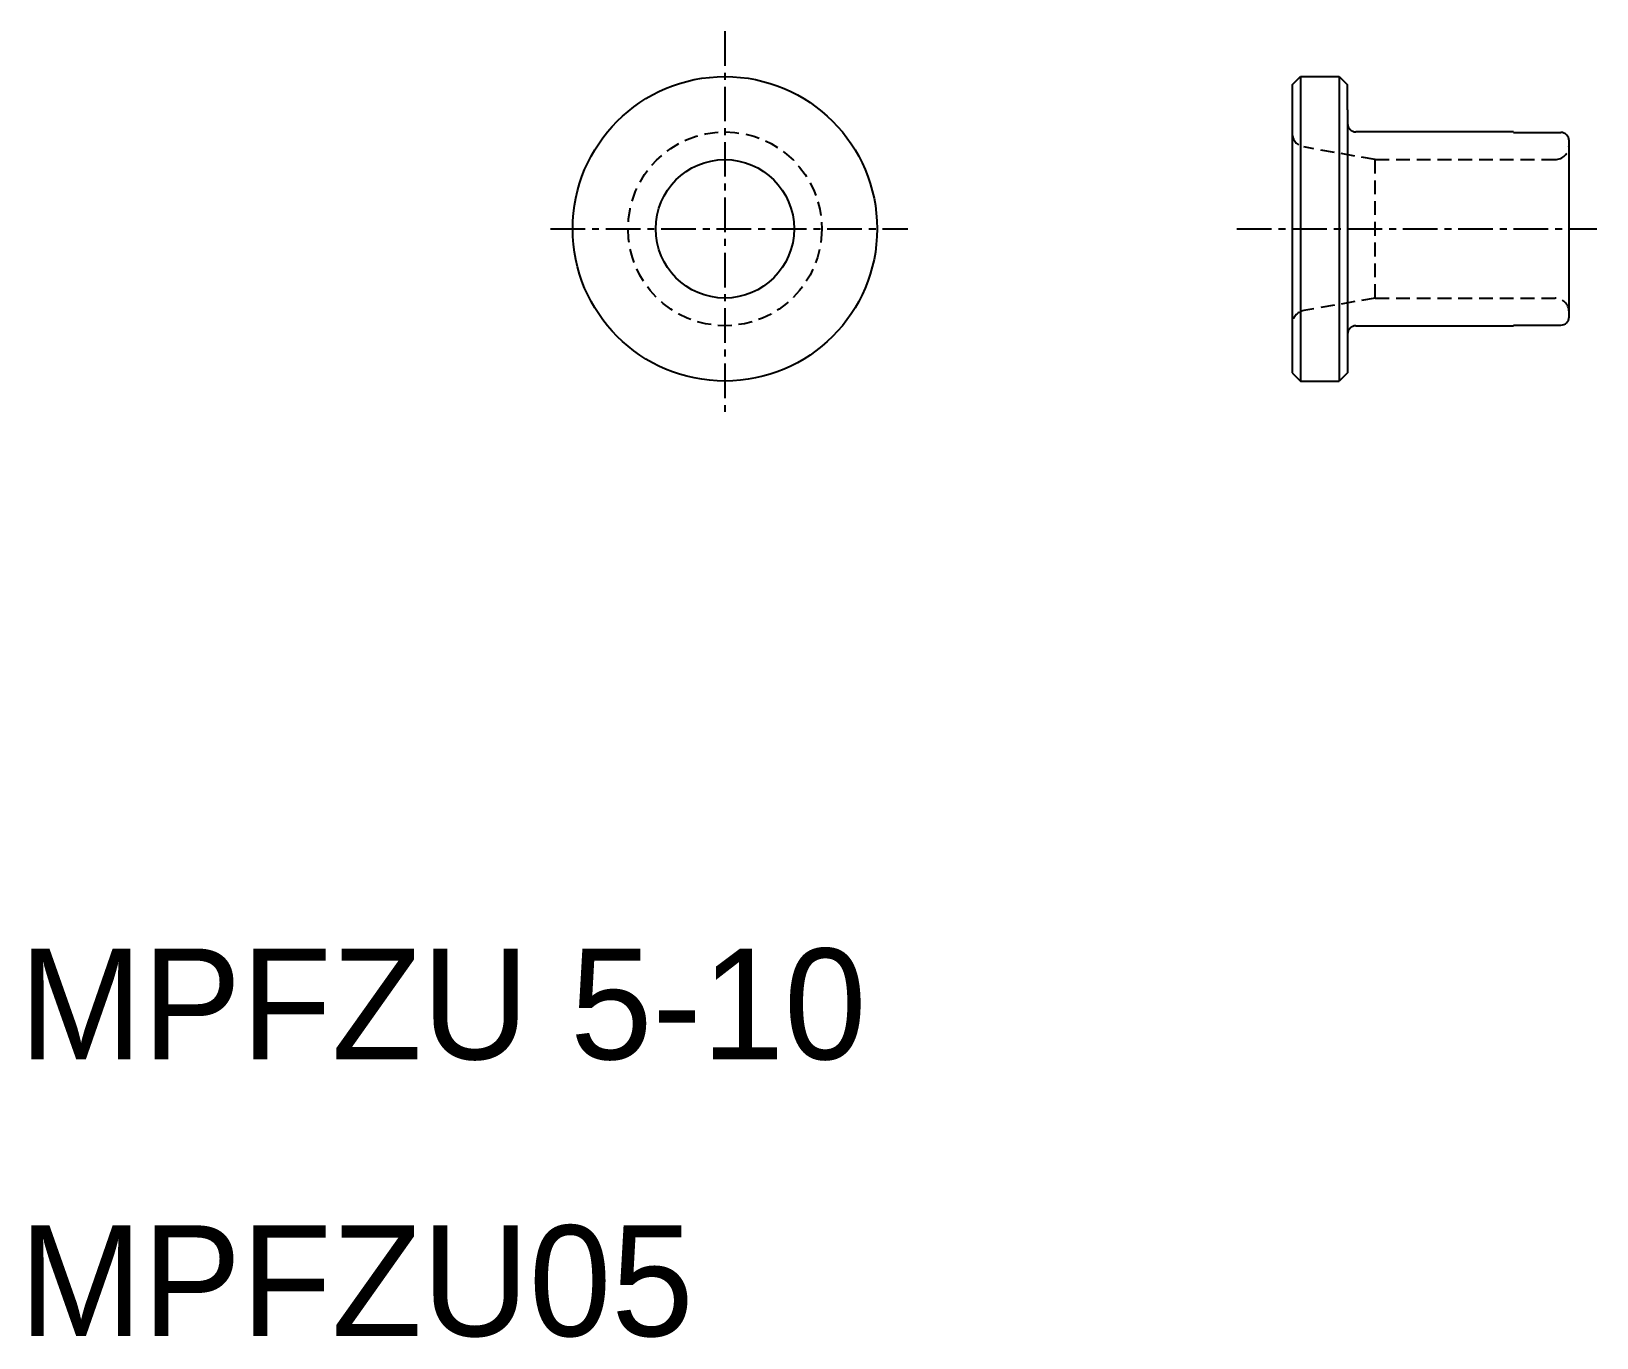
# Model space of a CAD drawing. Extents: x 10.4 to 67, y 9.9 to 57.1.
import ezdxf

# ---------------------------------------------------------------- set-up
doc = ezdxf.new("R2010")
doc.units = 0
doc.linetypes.add('CENTER', pattern=[2, 1.25, -0.25, 0.25, -0.25])
doc.linetypes.add('DASHED', pattern=[0.75, 0.5, -0.25])
doc.layers.get('0').update_dxf_attribs({"linetype": 'CONTINUOUS'})
doc.layers.add('CENTER', color=1, linetype='CENTER')

msp = doc.modelspace()

# ---------------------------------------------------------------- linework, layer by layer
at = {"color": 7, "linetype": 'CONTINUOUS'}
for p, q in [((56, 55.2), (56.3, 55.5)), ((56.3, 55.5), (56.3, 44.5)), ((56.3, 55.5), (57.7, 55.5)), ((57.7, 55.5), (58, 55.2)), ((57.7, 55.5), (57.7, 44.5)), ((56, 55.2), (56, 44.8)), ((58, 54.3), (58, 55.2)), ((58, 54.3), (58, 45.7)), ((64, 53.5), (58.3, 53.5)), ((64, 53.5), (64, 53.48)), ((64, 53.48), (65.7, 53.48)), ((66, 46.82), (66, 53.18)), ((58.3, 46.5), (64, 46.5)), ((64, 46.52), (65.7, 46.52)), ((64, 46.5), (64, 46.52)), ((58, 45.7), (58, 44.8)), ((56, 44.8), (56.3, 44.5)), ((58, 44.8), (57.7, 44.5)), ((56.3, 44.5), (57.7, 44.5))]:
    msp.add_line(p, q, dxfattribs=at)
at = {"color": 3, "linetype": 'DASHED'}
for p, q in [((59, 52.5), (56.413, 52.956)), ((59, 52.5), (65.5, 52.5)), ((59, 47.5), (59, 52.5)), ((59, 47.5), (56.413, 47.044)), ((59, 47.5), (65.5, 47.5))]:
    msp.add_line(p, q, dxfattribs=at)
at = {"color": 7, "linetype": 'CONTINUOUS'}
for radius in [5.5, 2.5]:
    msp.add_circle((35.5, 50), radius, dxfattribs=at)
at = {"color": 3, "linetype": 'DASHED'}
msp.add_circle((35.5, 50), 3.5, dxfattribs=at)
at = {"color": 7, "linetype": 'CONTINUOUS'}
for centre, start, end in [((58.3, 53.8), 180, 270), ((65.7, 53.18), 0, 90), ((58.3, 46.2), 90, 180), ((65.7, 46.82), 270, 0)]:
    msp.add_arc(centre, 0.3, start, end, dxfattribs=at)
at = {"color": 3, "linetype": 'DASHED'}
for centre, start, end in [((56.5, 53.449), 180, 260), ((65.5, 53), 270, 0), ((56.5, 46.551), 100, 180), ((65.5, 47), 0, 90)]:
    msp.add_arc(centre, 0.5, start, end, dxfattribs=at)
at = {"layer": 'CENTER', "color": 1, "linetype": 'CENTER'}
for p, q in [((35.5, 57.135), (35.5, 43.269)), ((29.2, 50), (42.104, 50)), ((54, 50), (67, 50))]:
    msp.add_line(p, q, dxfattribs=at)

# ---------------------------------------------------------------- texts
at = {"color": 7, "linetype": 'CONTINUOUS'}
for s, p in [('MPFZU 5-10', (10, 20)), ('MPFZU05', (10, 10))]:
    msp.add_text(s, height=4, dxfattribs=at).set_placement(p)

doc.saveas('drawing.dxf')
